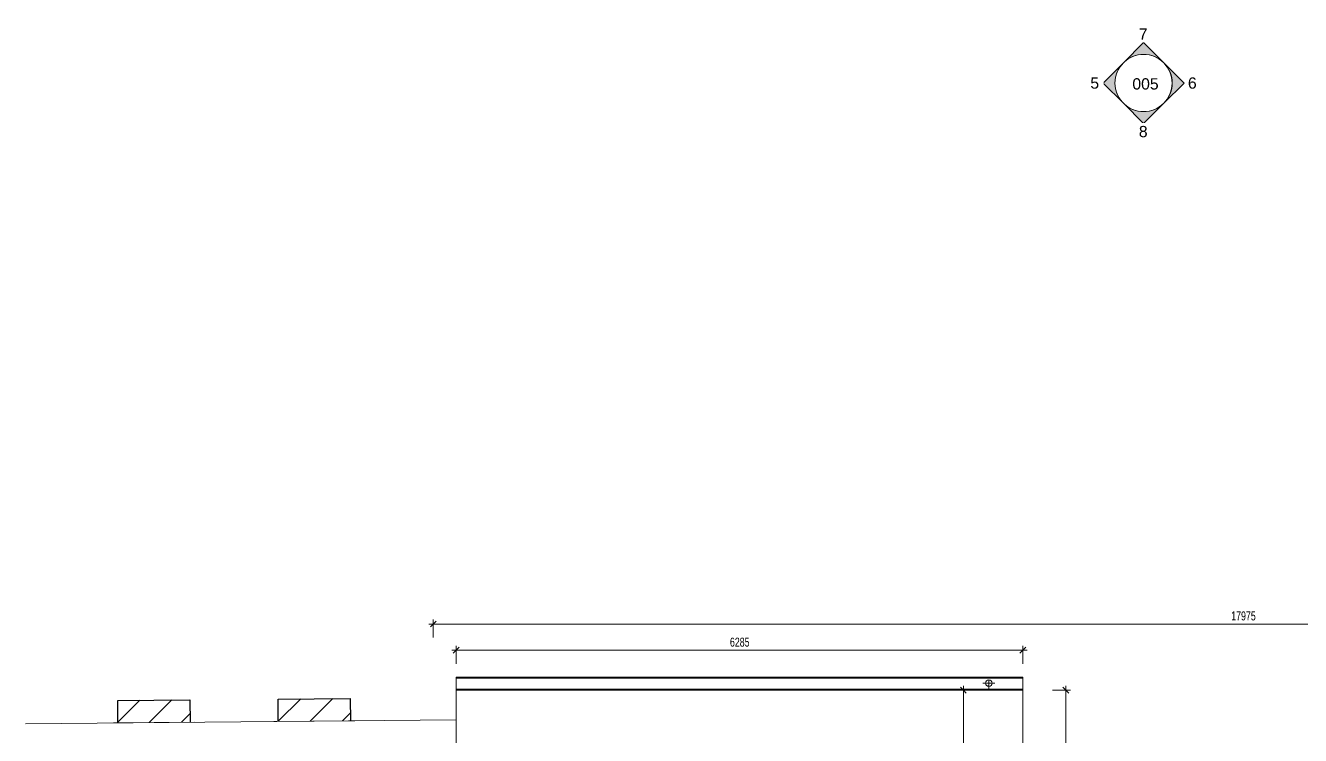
# Model space of a CAD drawing. Header units: millimetres. Extents: x 46521 to 256645, y -45352 to 20466.
# Drawn here: x 48967 to 63114, y -17281 to -9404 of the extents above; entities that cross this region are included whole.
import ezdxf

# ---------------------------------------------------------------- set-up
doc = ezdxf.new("R2010")
doc.units = ezdxf.units.MM
for name, color, linetype, lineweight in [('A-ANNO-DIMS', 211, 'Continuous', 9), ('A-ANNO-DIMS-50', 211, 'Continuous', 9), ('A-GLAZ', 151, 'Continuous', 13), ('A-ROOF', 132, 'Continuous', 13), ('A-ROOF-OTLN', 132, 'Continuous', 13), ('G-ANNO-SYMB', 111, 'Continuous', 9), ('P-PIPE', 3, 'Continuous', 13), ('P-PIPE-CNTR', 3, 'Continuous', 13), ('Q-SPCQ', 91, 'Continuous', 13)]:
    doc.layers.add(name, color=color, linetype=linetype, lineweight=lineweight)
doc.styles.add('Arial', font='arial.ttf', dxfattribs={"height": 125})
doc.styles.add('Arial_2', font='arial.ttf', dxfattribs={"width": 0.7, "height": 100})
doc.dimstyles.new('Vnitřní_-_průhledné', dxfattribs={"dimscale": 304.8, "dimtxt": 102.02594, "dimasz": 0.213255, "dimexe": 0.164042, "dimexo": 0.0625, "dimgap": 0.032808, "dimtad": 1, "dimdec": 0, "dimrnd": 5, "dimzin": 0, "dimdsep": 46, "dimtxsty": 'Arial_2', "dimblk1": 'OBLIQUE', "dimblk2": 'OBLIQUE', "dimsah": 1, "dimcen": 0.09, "dimdle": 0.164042, "dimazin": 0, "dimtfac": 1, "dimtdec": 4, "dimtix": 1, "dimtmove": 0, "dimatfit": 3, "dimfxl": 0.492126, "dimfxlon": 1, "dimtvp": 1, "dimtolj": 1, "dimtzin": 0, "dimarcsym": 2})

# ---------------------------------------------------------------- blocks, each defined once
blk = doc.blocks.new('OKNO_1k_nadsvetlik - OKNO_1k_nadsvetlik_900 x 1500-1969493-STŘECHA DEMOLICE B')
at = {"layer": 'A-GLAZ'}
for p, q in [((-450, 151), (450, 151)), ((-450, 150), (-450, 151)), ((450, 151), (450, 150))]:
    blk.add_line(p, q, dxfattribs=at)
blk = doc.blocks.new('parapet_ext - parapet_ext-1802001-STŘECHA DEMOLICE B')
at = {"layer": 'Q-SPCQ'}
h = blk.add_hatch(dxfattribs=at)
h.set_pattern_fill('FP_1', color=41, style=0, pattern_type=2)
h.set_pattern_definition([(44.5, (-50240.76, 17627.03), (-175.2273, 178.3126), [])])
h.paths.add_polyline_path([(-400, 51), (400, 51), (400, 300), (-400, 300), (-400, 58)])
at = {"layer": 'Q-SPCQ', "color": 31, "lineweight": 25}
for p, q in [((-400, 51), (-400, 300)), ((-400, 300), (400, 300)), ((400, 300), (400, 51))]:
    blk.add_line(p, q, dxfattribs=at)
blk = doc.blocks.new('parapet_ext - parapet_ext-V4-STŘECHA DEMOLICE B')
at = {"layer": 'Q-SPCQ'}
h = blk.add_hatch(dxfattribs=at)
h.set_pattern_fill('FP_2', color=41, style=0, pattern_type=2)
h.set_pattern_definition([(44.5, (-52020.76, 17627.03), (-175.2273, 178.3126), [])])
h.paths.add_polyline_path([(-400, 51), (400, 51), (400, 300), (-400, 300), (-400, 58)])
at = {"layer": 'Q-SPCQ', "color": 31, "lineweight": 25}
for p, q in [((-400, 51), (-400, 300)), ((-400, 300), (400, 300)), ((400, 300), (400, 51))]:
    blk.add_line(p, q, dxfattribs=at)
blk = doc.blocks.new('Koleno_ uhlíková ocel_ lisované - Standardní-1159651-STŘECHA DEMOLICE B')
at = {"layer": 'P-PIPE', "color": 41, "flags": 128}
for points in [[(59651, -16668), (59652, -16668), (59653, -16667), (59654, -16667), (59656, -16667), (59657, -16667), (59658, -16667), (59660, -16668), (59661, -16668)], [(59661, -16668), (59662, -16668), (59662, -16668), (59662, -16668), (59663, -16668), (59664, -16668)], [(59649, -16732), (59648, -16731), (59647, -16731), (59645, -16731), (59644, -16730), (59643, -16730), (59642, -16729), (59641, -16729)], [(59653, -16732), (59652, -16732), (59651, -16732), (59651, -16732), (59651, -16732), (59650, -16732)]]:
    blk.add_lwpolyline(points, dxfattribs=at)
blk = doc.blocks.new('Koncovka okapu - Koncovka okapu-1662130-STŘECHA DEMOLICE B')
at = {"layer": 'P-PIPE', "color": 41}
for p, q in [((53745, -16778), (53745, -16635)), ((53745, -16635), (53747, -16635)), ((53747, -16635), (53747, -16778)), ((60032, -16778), (60032, -16635)), ((60032, -16635), (60034, -16635)), ((60034, -16635), (60034, -16778)), ((53747, -16778), (53745, -16778)), ((60034, -16778), (60032, -16778))]:
    blk.add_line(p, q, dxfattribs=at)
blk = doc.blocks.new('Pohled - Vyplněná šipka-93341-STŘECHA DEMOLICE B')
at = {"layer": 'G-ANNO-SYMB'}
blk.add_circle((0, 0), 6.35, dxfattribs=at)
blk = doc.blocks.new('Pohled - Vyplněná šipka-94945-STŘECHA DEMOLICE B')
at = {"layer": 'G-ANNO-SYMB'}
h = blk.add_hatch(color=256, dxfattribs=at)
edge = h.paths.add_edge_path()
edge.add_line((0, 8.98), (4.49, 4.49))
edge.add_arc((0, 0), 6.35, 45, 135)
edge.add_line((-4.49, 4.49), (0, 8.98))
for p, q in [((0, 8.98), (-4.49, 4.49)), ((0, 8.98), (-4.49, 4.49)), ((4.49, 4.49), (0, 8.98)), ((4.49, 4.49), (0, 8.98))]:
    blk.add_line(p, q, dxfattribs=at)
blk.add_arc((0, 0), 6.35, 45, 135, dxfattribs=at)
blk = doc.blocks.new('DIMBLOCK19-STŘECHA DEMOLICE B')
at = {"layer": 'A-ANNO-DIMS-50'}
for p, q in [((59373, -16778), (59323, -16778)), ((59373, -16728), (59373, -18528)), ((59373, -16778), (59523, -16778)), ((59373, -18478), (59323, -18478)), ((59373, -18478), (59523, -18478))]:
    blk.add_line(p, q, dxfattribs=at)
at = {"layer": 'A-ANNO-DIMS-50', "lineweight": 18}
for p, q in [((59373, -16778), (59340, -16746)), ((59373, -16778), (59405, -16811)), ((59373, -18478), (59340, -18446)), ((59373, -18478), (59405, -18511))]:
    blk.add_line(p, q, dxfattribs=at)
at = {"layer": 'A-ANNO-DIMS-50', "color": 0, "insert": (59233, -17735), "char_height": 100, "width": 256.16, "attachment_point": 1, "rotation": 90, "line_spacing_factor": 0.941778, "style": 'Arial_2'}
blk.add_mtext('1700', dxfattribs=at)
blk = doc.blocks.new('_Oblique')
at = {"color": 0, "linetype": 'ByBlock', "lineweight": -2}
blk.add_line((-0.5, -0.5), (0.5, 0.5), dxfattribs=at)
blk = doc.blocks.new('DIMBLOCK34-STŘECHA DEMOLICE B')
at = {"layer": 'A-ANNO-DIMS-50'}
for p, q in [((53441, -16044), (71465, -16044)), ((53491, -16044), (53491, -15994)), ((53491, -16044), (53491, -16194)), ((71465, -16044), (71465, -15994)), ((71465, -16044), (71465, -16194))]:
    blk.add_line(p, q, dxfattribs=at)
at = {"layer": 'A-ANNO-DIMS-50', "lineweight": 18}
for p, q in [((53491, -16044), (53459, -16076)), ((53491, -16044), (53524, -16011)), ((71465, -16044), (71433, -16076)), ((71465, -16044), (71498, -16011))]:
    blk.add_line(p, q, dxfattribs=at)
at = {"layer": 'A-ANNO-DIMS-50', "color": 0, "insert": (62345, -15904), "char_height": 100, "width": 320.2, "attachment_point": 1, "line_spacing_factor": 0.941778, "style": 'Arial_2'}
blk.add_mtext('17975', dxfattribs=at)
blk = doc.blocks.new('DIMBLOCK36-STŘECHA DEMOLICE B')
at = {"layer": 'A-ANNO-DIMS-50'}
for p, q in [((53697, -16335), (60082, -16335)), ((53747, -16335), (53747, -16285)), ((53747, -16335), (53747, -16485)), ((60032, -16335), (60032, -16285)), ((60032, -16335), (60032, -16485))]:
    blk.add_line(p, q, dxfattribs=at)
at = {"layer": 'A-ANNO-DIMS-50', "lineweight": 18}
for p, q in [((53747, -16335), (53714, -16367)), ((53747, -16335), (53779, -16302)), ((60032, -16335), (60000, -16367)), ((60032, -16335), (60065, -16302))]:
    blk.add_line(p, q, dxfattribs=at)
at = {"layer": 'A-ANNO-DIMS-50', "color": 0, "insert": (56783, -16195), "char_height": 100, "width": 256.16, "attachment_point": 1, "line_spacing_factor": 0.941778, "style": 'Arial_2'}
blk.add_mtext('6285', dxfattribs=at)
blk = doc.blocks.new('DIMBLOCK37-STŘECHA DEMOLICE B')
at = {"layer": 'A-ANNO-DIMS-50'}
for p, q in [((60511, -16778), (60361, -16778)), ((60511, -16728), (60511, -18528)), ((60511, -16778), (60561, -16778)), ((60511, -18478), (60461, -18478)), ((60511, -18478), (60661, -18478))]:
    blk.add_line(p, q, dxfattribs=at)
at = {"layer": 'A-ANNO-DIMS-50', "lineweight": 18}
for p, q in [((60511, -16778), (60478, -16746)), ((60511, -16778), (60543, -16811)), ((60511, -18478), (60478, -18446)), ((60511, -18478), (60543, -18511))]:
    blk.add_line(p, q, dxfattribs=at)
at = {"layer": 'A-ANNO-DIMS-50', "color": 0, "insert": (60371, -17735), "char_height": 100, "width": 256.16, "attachment_point": 1, "rotation": 90, "line_spacing_factor": 0.941778, "style": 'Arial_2'}
blk.add_mtext('1700', dxfattribs=at)

msp = doc.modelspace()

# ---------------------------------------------------------------- linework, layer by layer
at = {"layer": 'A-ROOF', "color": 41}
for p, q in [((53746.7, -16778.2), (60032.4, -16778.2)), ((53746.7, -18478.2), (53746.7, -16778.2)), ((60032.4, -16778.2), (60032.4, -18478.2)), ((53746.7, -17108.7), (48967, -17150.4))]:
    msp.add_line(p, q, dxfattribs=at)
at = {"layer": 'A-ROOF-OTLN', "color": 41}
for p, q in [((53746.7, -16646), (53746.7, -16635)), ((53746.7, -16635), (60032.4, -16635)), ((53746.7, -16646), (60032.4, -16646)), ((60032.4, -16635), (60032.4, -16646)), ((53746.7, -16778.2), (53746.7, -16768.2)), ((53746.7, -16768.2), (60032.4, -16768.2)), ((60032.4, -16768.2), (60032.4, -16778.2))]:
    msp.add_line(p, q, dxfattribs=at)
at = {"layer": 'P-PIPE', "color": 41}
for start, end in [(0, 180), (180, 0)]:
    msp.add_arc((59655.8, -16699.8), 36.5, start, end, dxfattribs=at)
at = {"layer": 'P-PIPE-CNTR', "color": 41}
for p, q in [((59655.8, -16759), (59655.8, -16664.1)), ((59590.8, -16699.8), (59720.8, -16699.8))]:
    msp.add_line(p, q, dxfattribs=at)

# ---------------------------------------------------------------- block references
at = {"layer": 'A-GLAZ', "rotation": 0.4999805022511609}
for p in [(50393.5, -17287.9), (52173.5, -17272.4)]:
    msp.add_blockref('OKNO_1k_nadsvetlik - OKNO_1k_nadsvetlik_900 x 1500-1969493-STŘECHA DEMOLICE B', p, dxfattribs=at)
at = {"layer": 'G-ANNO-SYMB', "xscale": 49.99999999999998, "yscale": 49.99999999999998, "zscale": 49.99999999999998}
for name in ['Pohled - Vyplněná šipka-94945-STŘECHA DEMOLICE B', 'Pohled - Vyplněná šipka-93341-STŘECHA DEMOLICE B']:
    msp.add_blockref(name, (61372.6, -10042.3), dxfattribs=at)
at = {"layer": 'G-ANNO-SYMB', "extrusion": (0, 0, -1), "xscale": 49.99999999999998, "yscale": 49.99999999999998, "zscale": 49.99999999999998, "rotation": 180}
msp.add_blockref('Pohled - Vyplněná šipka-94945-STŘECHA DEMOLICE B', (-61372.6, -10042.3), dxfattribs=at)
at = {"layer": 'P-PIPE', "color": 41}
for name in ['Koncovka okapu - Koncovka okapu-1662130-STŘECHA DEMOLICE B', 'Koleno_ uhlíková ocel_ lisované - Standardní-1159651-STŘECHA DEMOLICE B']:
    msp.add_blockref(name, (0, 0), dxfattribs=at)
at = {"layer": 'Q-SPCQ', "color": 31, "lineweight": 25, "rotation": 0.4999805022511609}
for name, p in [('parapet_ext - parapet_ext-1802001-STŘECHA DEMOLICE B', (50392.7, -17187.9)), ('parapet_ext - parapet_ext-V4-STŘECHA DEMOLICE B', (52172.6, -17172.4))]:
    msp.add_blockref(name, p, dxfattribs=at)

# ---------------------------------------------------------------- dimensions: what is measured, and where the dimension line sits
at = {"layer": 'A-ANNO-DIMS'}
for base, p1, p2, override, picture, middle in [((71465.3, -16043.8), (53491.4, -16193.8), (71465.3, -16193.8), {"dimpost": '<>', "dimfxl": 17973.929046}, 'DIMBLOCK34-STŘECHA DEMOLICE B', (62478.3, -15982.8)), ((60032.4, -16334.8), (53746.7, -16484.8), (60032.4, -16484.8), {"dimpost": '<>', "dimfxl": 6285.709755}, 'DIMBLOCK36-STŘECHA DEMOLICE B', (56889.6, -16273.7))]:
    dim = msp.add_linear_dim(base=base, p1=p1, p2=p2, dimstyle='Vnitřní_-_průhledné', override=override, dxfattribs=at)
    dim.commit()
    dim.dimension.update_dxf_attribs({"geometry": picture, "text_midpoint": middle})
for base, p1, p2, override, picture, middle in [((59372.9, -18478.2), (59522.9, -16778.2), (59522.9, -18478.2), {"dimpost": '<>', "dimfxl": 1700}, 'DIMBLOCK19-STŘECHA DEMOLICE B', (59311.8, -17628.2)), ((60510.9, -18478.2), (60360.9, -16778.2), (60660.9, -18478.2), {"dimpost": '<>', "dimfxl": 1726.26765}, 'DIMBLOCK37-STŘECHA DEMOLICE B', (60449.9, -17628.2))]:
    dim = msp.add_linear_dim(base=base, p1=p1, p2=p2, angle=90, dimstyle='Vnitřní_-_průhledné', override=override, dxfattribs=at)
    dim.commit()
    dim.dimension.update_dxf_attribs({"geometry": picture, "text_midpoint": middle})

# ---------------------------------------------------------------- next in the draw order: texts
at = {"layer": 'G-ANNO-SYMB', "char_height": 125, "attachment_point": 1, "style": 'Arial', "bg_fill": 3, "box_fill_scale": 1.25, "bg_fill_color": 256, "bg_fill_true_color": 13158600, "bg_fill_transparency": 0}
for s, insert, width in [('\\fArial|b0|i0|c238|p34|;7', (61320, -9435.4), 116.245), ('108', (61248.2, -9989.4), 348.734), ('\\fArial|b0|i0|c238|p34|;8', (61320, -10518.2), 116.245)]:
    msp.add_mtext(s, dxfattribs=dict(at, insert=insert, width=width))

# ---------------------------------------------------------------- next in the draw order: block references
at = {"layer": 'G-ANNO-SYMB', "xscale": 49.99999999999998, "yscale": 49.99999999999998, "zscale": 49.99999999999998}
for name in ['Pohled - Vyplněná šipka-94945-STŘECHA DEMOLICE B', 'Pohled - Vyplněná šipka-93341-STŘECHA DEMOLICE B']:
    msp.add_blockref(name, (61372.6, -10042.3), dxfattribs=at)
at = {"layer": 'G-ANNO-SYMB', "xscale": 49.99999999999998, "yscale": 49.99999999999998, "zscale": 49.99999999999998, "rotation": 90}
msp.add_blockref('Pohled - Vyplněná šipka-94945-STŘECHA DEMOLICE B', (61372.6, -10042.3), dxfattribs=at)
at = {"layer": 'G-ANNO-SYMB', "extrusion": (0, 0, -1), "xscale": 49.99999999999998, "yscale": 49.99999999999998, "zscale": 49.99999999999998}
for rotation in [89.9999999999998, 180]:
    msp.add_blockref('Pohled - Vyplněná šipka-94945-STŘECHA DEMOLICE B', (-61372.6, -10042.3), dxfattribs=dict(at, rotation=rotation))

# ---------------------------------------------------------------- next in the draw order: texts
at = {"layer": 'G-ANNO-SYMB', "char_height": 125, "attachment_point": 1, "style": 'Arial', "bg_fill": 3, "box_fill_scale": 1.25, "bg_fill_color": 256, "bg_fill_true_color": 13158600, "bg_fill_transparency": 0}
for s, insert, width in [('\\fArial|b0|i0|c238|p34|;7', (61320, -9435.4), 116.245), ('\\fArial|b0|i0|c238|p34|;5', (60781.7, -9979.9), 116.245), ('116', (61248.2, -9989.4), 348.734), ('\\fArial|b0|i0|c238|p34|;6', (61864.5, -9979.9), 116.245), ('\\fArial|b0|i0|c238|p34|;8', (61320, -10518.2), 116.245)]:
    msp.add_mtext(s, dxfattribs=dict(at, insert=insert, width=width))

# ---------------------------------------------------------------- next in the draw order: block references
at = {"layer": 'G-ANNO-SYMB', "xscale": 49.99999999999998, "yscale": 49.99999999999998, "zscale": 49.99999999999998}
for name in ['Pohled - Vyplněná šipka-94945-STŘECHA DEMOLICE B', 'Pohled - Vyplněná šipka-93341-STŘECHA DEMOLICE B']:
    msp.add_blockref(name, (61372.6, -10042.3), dxfattribs=at)
at = {"layer": 'G-ANNO-SYMB', "xscale": 49.99999999999998, "yscale": 49.99999999999998, "zscale": 49.99999999999998, "rotation": 90}
msp.add_blockref('Pohled - Vyplněná šipka-94945-STŘECHA DEMOLICE B', (61372.6, -10042.3), dxfattribs=at)
at = {"layer": 'G-ANNO-SYMB', "extrusion": (0, 0, -1), "xscale": 49.99999999999998, "yscale": 49.99999999999998, "zscale": 49.99999999999998, "rotation": 180}
msp.add_blockref('Pohled - Vyplněná šipka-94945-STŘECHA DEMOLICE B', (-61372.6, -10042.3), dxfattribs=at)

# ---------------------------------------------------------------- next in the draw order: texts
at = {"layer": 'G-ANNO-SYMB', "char_height": 125, "attachment_point": 1, "style": 'Arial', "bg_fill": 3, "box_fill_scale": 1.25, "bg_fill_color": 256, "bg_fill_true_color": 13158600, "bg_fill_transparency": 0}
for s, insert, width in [('\\fArial|b0|i0|c238|p34|;7', (61320, -9435.4), 116.245), ('\\fArial|b0|i0|c238|p34|;5', (60781.7, -9979.9), 116.245), ('116', (61248.2, -9989.4), 348.734), ('\\fArial|b0|i0|c238|p34|;8', (61320, -10518.2), 116.245)]:
    msp.add_mtext(s, dxfattribs=dict(at, insert=insert, width=width))

# ---------------------------------------------------------------- next in the draw order: block references
at = {"layer": 'G-ANNO-SYMB', "xscale": 49.99999999999998, "yscale": 49.99999999999998, "zscale": 49.99999999999998}
msp.add_blockref('Pohled - Vyplněná šipka-93341-STŘECHA DEMOLICE B', (61372.6, -10042.3), dxfattribs=at)
at = {"layer": 'G-ANNO-SYMB', "extrusion": (0, 0, -1), "xscale": 49.99999999999998, "yscale": 49.99999999999998, "zscale": 49.99999999999998, "rotation": 90.00000000000053}
msp.add_blockref('Pohled - Vyplněná šipka-94945-STŘECHA DEMOLICE B', (-61372.6, -10042.3), dxfattribs=at)

# ---------------------------------------------------------------- next in the draw order: texts
at = {"layer": 'G-ANNO-SYMB', "char_height": 125, "attachment_point": 1, "style": 'Arial', "bg_fill": 3, "box_fill_scale": 1.25, "bg_fill_color": 256, "bg_fill_true_color": 13158600, "bg_fill_transparency": 0}
for s, insert, width in [('116', (61248.2, -9989.4), 348.734), ('\\fArial|b0|i0|c238|p34|;6', (61864.5, -9979.9), 116.245)]:
    msp.add_mtext(s, dxfattribs=dict(at, insert=insert, width=width))

# ---------------------------------------------------------------- next in the draw order: block references
at = {"layer": 'G-ANNO-SYMB', "xscale": 49.99999999999998, "yscale": 49.99999999999998, "zscale": 49.99999999999998}
msp.add_blockref('Pohled - Vyplněná šipka-93341-STŘECHA DEMOLICE B', (61372.6, -10042.3), dxfattribs=at)

# ---------------------------------------------------------------- next in the draw order: texts
at = {"layer": 'G-ANNO-SYMB', "insert": (61248.2, -9989.4), "char_height": 125, "width": 348.734, "attachment_point": 1, "style": 'Arial', "bg_fill": 3, "box_fill_scale": 1.25, "bg_fill_color": 256, "bg_fill_true_color": 13158600, "bg_fill_transparency": 0}
msp.add_mtext('116', dxfattribs=at)

# ---------------------------------------------------------------- next in the draw order: block references
at = {"layer": 'G-ANNO-SYMB', "xscale": 49.99999999999998, "yscale": 49.99999999999998, "zscale": 49.99999999999998}
msp.add_blockref('Pohled - Vyplněná šipka-93341-STŘECHA DEMOLICE B', (61372.6, -10042.3), dxfattribs=at)

# ---------------------------------------------------------------- next in the draw order: texts
at = {"layer": 'G-ANNO-SYMB', "insert": (61248.2, -9989.4), "char_height": 125, "width": 348.734, "attachment_point": 1, "style": 'Arial', "bg_fill": 3, "box_fill_scale": 1.25, "bg_fill_color": 256, "bg_fill_true_color": 13158600, "bg_fill_transparency": 0}
msp.add_mtext('005', dxfattribs=at)

# ---------------------------------------------------------------- next in the draw order: block references
at = {"layer": 'G-ANNO-SYMB', "xscale": 49.99999999999998, "yscale": 49.99999999999998, "zscale": 49.99999999999998}
msp.add_blockref('Pohled - Vyplněná šipka-93341-STŘECHA DEMOLICE B', (61372.6, -10042.3), dxfattribs=at)
at = {"layer": 'G-ANNO-SYMB', "xscale": 49.99999999999998, "yscale": 49.99999999999998, "zscale": 49.99999999999998, "rotation": 90}
msp.add_blockref('Pohled - Vyplněná šipka-94945-STŘECHA DEMOLICE B', (61372.6, -10042.3), dxfattribs=at)

# ---------------------------------------------------------------- next in the draw order: texts
at = {"layer": 'G-ANNO-SYMB', "char_height": 125, "attachment_point": 1, "style": 'Arial', "bg_fill": 3, "box_fill_scale": 1.25, "bg_fill_color": 256, "bg_fill_true_color": 13158600, "bg_fill_transparency": 0}
for s, insert, width in [('\\fArial|b0|i0|c238|p34|;5', (60781.7, -9979.9), 116.245), ('005', (61248.2, -9989.4), 348.734)]:
    msp.add_mtext(s, dxfattribs=dict(at, insert=insert, width=width))

# ---------------------------------------------------------------- next in the draw order: block references
at = {"layer": 'G-ANNO-SYMB', "xscale": 49.99999999999998, "yscale": 49.99999999999998, "zscale": 49.99999999999998}
msp.add_blockref('Pohled - Vyplněná šipka-93341-STŘECHA DEMOLICE B', (61372.6, -10042.3), dxfattribs=at)

# ---------------------------------------------------------------- next in the draw order: texts
at = {"layer": 'G-ANNO-SYMB', "insert": (61248.2, -9989.4), "char_height": 125, "width": 348.734, "attachment_point": 1, "style": 'Arial', "bg_fill": 3, "box_fill_scale": 1.25, "bg_fill_color": 256, "bg_fill_true_color": 13158600, "bg_fill_transparency": 0}
msp.add_mtext('005', dxfattribs=at)

# ---------------------------------------------------------------- next in the draw order: block references
at = {"layer": 'G-ANNO-SYMB', "xscale": 49.99999999999998, "yscale": 49.99999999999998, "zscale": 49.99999999999998}
msp.add_blockref('Pohled - Vyplněná šipka-93341-STŘECHA DEMOLICE B', (61372.6, -10042.3), dxfattribs=at)

# ---------------------------------------------------------------- next in the draw order: texts
at = {"layer": 'G-ANNO-SYMB', "insert": (61248.2, -9989.4), "char_height": 125, "width": 348.734, "attachment_point": 1, "style": 'Arial', "bg_fill": 3, "box_fill_scale": 1.25, "bg_fill_color": 256, "bg_fill_true_color": 13158600, "bg_fill_transparency": 0}
msp.add_mtext('005', dxfattribs=at)

# ---------------------------------------------------------------- next in the draw order: block references
at = {"layer": 'G-ANNO-SYMB', "extrusion": (0, 0, -1), "xscale": 49.99999999999998, "yscale": 49.99999999999998, "zscale": 49.99999999999998, "rotation": 90.00000000000053}
msp.add_blockref('Pohled - Vyplněná šipka-94945-STŘECHA DEMOLICE B', (-61372.6, -10042.3), dxfattribs=at)

# ---------------------------------------------------------------- next in the draw order: texts
at = {"layer": 'G-ANNO-SYMB', "insert": (61864.5, -9979.9), "char_height": 125, "width": 116.245, "attachment_point": 1, "style": 'Arial', "bg_fill": 3, "box_fill_scale": 1.25, "bg_fill_color": 256, "bg_fill_true_color": 13158600, "bg_fill_transparency": 0}
msp.add_mtext('\\fArial|b0|i0|c238|p34|;6', dxfattribs=at)

doc.saveas('drawing.dxf')
